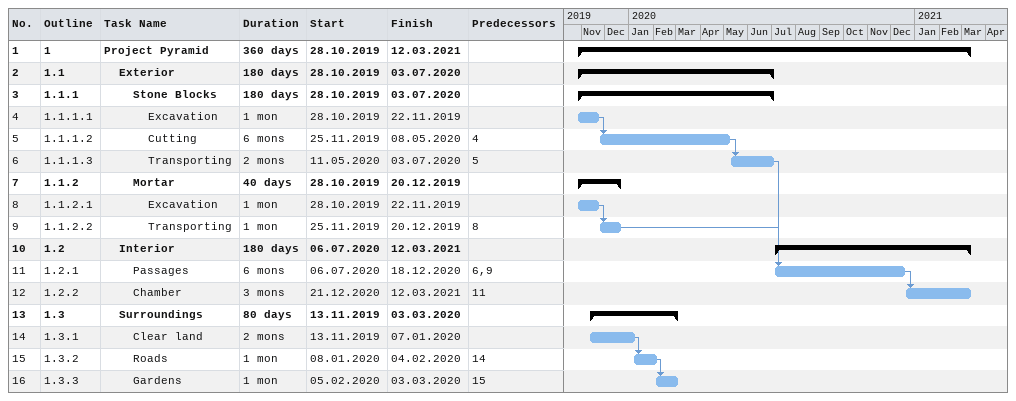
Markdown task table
| ID | WBS | Task | Duration | Start | Finish | Predecessors |
|---|---|---|---|---|---|---|
| 1 | 1 | **Project Pyramid** | 360d | 2019-10-28 | 2021-03-12 |  |
| 2 | 1.1 | **Exterior** | 180d | 2019-10-28 | 2020-07-03 |  |
| 3 | 1.1.1 | **Stone Blocks** | 180d | 2019-10-28 | 2020-07-03 |  |
| 4 | 1.1.1.1 | Excavation | 1mo | 2019-10-28 | 2019-11-22 |  |
| 5 | 1.1.1.2 | Cutting | 6mo | 2019-11-25 | 2020-05-08 | 4 |
| 6 | 1.1.1.3 | Transporting | 2mo | 2020-05-11 | 2020-07-03 | 5 |
| 7 | 1.1.2 | **Mortar** | 40d | 2019-10-28 | 2019-12-20 |  |
| 8 | 1.1.2.1 | Excavation | 1mo | 2019-10-28 | 2019-11-22 |  |
| 9 | 1.1.2.2 | Transporting | 1mo | 2019-11-25 | 2019-12-20 | 8 |
| 10 | 1.2 | **Interior** | 180d | 2020-07-06 | 2021-03-12 |  |
| 11 | 1.2.1 | Passages | 6mo | 2020-07-06 | 2020-12-18 | 6, 9 |
| 12 | 1.2.2 | Chamber | 3mo | 2020-12-21 | 2021-03-12 | 11 |
| 13 | 1.3 | **Surroundings** | 80d | 2019-11-13 | 2020-03-03 |  |
| 14 | 1.3.1 | Clear land | 2mo | 2019-11-13 | 2020-01-07 |  |
| 15 | 1.3.2 | Roads | 1mo | 2020-01-08 | 2020-02-04 | 14 |
| 16 | 1.3.3 | Gardens | 1mo | 2020-02-05 | 2020-03-03 | 15 |
